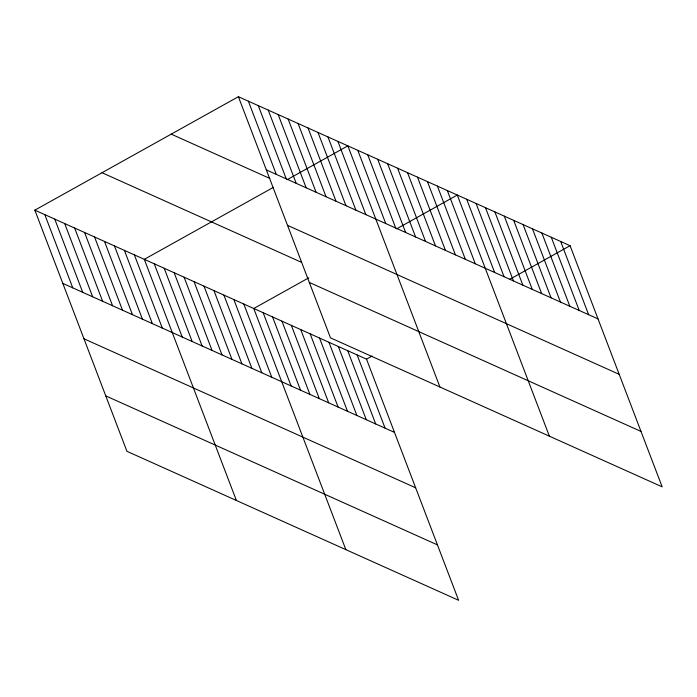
<?xml version="1.0" encoding="UTF-8"?>
<svg xmlns="http://www.w3.org/2000/svg" width="697" height="697" viewBox="0 0 697 697"><rect width="100%" height="100%" fill="white"/><g stroke="black" fill="none" stroke-linecap="round" stroke-linejoin="round"><path stroke-width="1.05" d="M34.85 210.163L366.526 359.155L458.609 600.3L126.932 451.308L34.85 210.163L238.391 96.7L570.068 245.692L662.15 486.837L330.474 337.845L238.391 96.7M273.39 187.371L144.305 259.328L236.388 500.472M287.208 179.669L347.847 145.865L439.929 387.009M308.797 277.815L253.752 308.501L345.843 549.637M396.663 228.843L457.293 195.038L549.384 436.183M366.526 359.155L372.12 356.036M509.429 279.497L570.068 245.692M266.35 169.92L598.026 318.921M171.227 134.138L269.817 178.432M287.512 225.34L619.189 374.333M102.015 172.717L301.026 262.116M309.311 282.433L640.987 431.426M62.808 283.383L394.485 432.384M83.971 338.794L415.647 487.795M105.77 395.887L437.446 544.888M560.667 241.476L588.634 314.695M551.275 237.25L579.233 310.479M541.874 233.033L569.832 306.253M532.473 228.808L560.44 302.036M523.081 224.591L551.039 297.811M513.68 220.365L541.639 293.594M504.288 216.148L532.247 289.368M494.887 211.923L522.846 285.143M485.487 207.706L513.454 280.926M476.095 203.48L504.053 276.7M466.694 199.264L494.652 272.483M447.343 190.569L475.31 263.788M437.394 186.099L465.361 259.319M427.444 181.629L455.411 254.849M417.494 177.16L445.453 250.38M407.545 172.69L435.503 245.91M397.595 168.221L425.553 241.441M387.645 163.751L415.604 236.971M377.696 159.282L405.654 232.502M367.746 154.812L395.704 228.032M357.796 150.343L385.755 223.563M337.897 141.395L365.855 214.624M327.947 136.926L355.906 210.154M317.998 132.456L345.956 205.685M308.039 127.987L336.006 201.215M298.089 123.517L326.057 196.746M288.14 119.048L316.107 192.276M278.19 114.578L306.157 187.798M268.24 110.109L296.208 183.328M357.125 354.939L385.092 428.158M258.291 105.639L286.249 178.859M347.733 350.713L375.692 423.933M248.341 101.17L276.3 174.389M338.333 346.496L366.291 419.716M328.932 342.271L356.899 415.49M319.54 338.045L347.498 411.274M310.139 333.828L338.097 407.048M300.747 329.603L328.705 402.831M291.346 325.386L319.304 398.606M281.945 321.16L309.912 394.389M272.553 316.943L300.512 390.163M263.152 312.718L291.111 385.946M243.802 304.031L271.769 377.251M233.852 299.562L261.819 372.782M223.903 295.092L251.87 368.312M213.953 290.623L241.911 363.843M204.003 286.145L231.962 359.373M194.054 281.675L222.012 354.904M184.104 277.206L212.062 350.434M174.154 272.736L202.113 345.965M164.204 268.267L192.163 341.495M154.255 263.797L182.213 337.026M134.355 254.858L162.314 328.078M124.406 250.389L152.364 323.608M114.456 245.919L142.415 319.139M104.498 241.45L132.465 314.669M94.548 236.98L122.515 310.2M84.598 232.51L112.565 305.73M74.649 228.041L102.616 301.261M64.699 223.571L92.657 296.791M54.749 219.102L82.708 292.322M44.8 214.632L72.758 287.852"/></g></svg>
